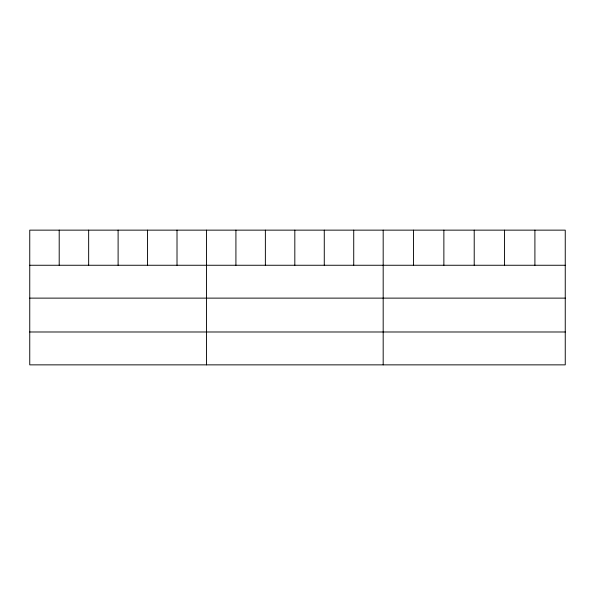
<?xml version="1.0" encoding="UTF-8"?>
<svg xmlns="http://www.w3.org/2000/svg" width="595" height="595" viewBox="0 0 595 595"><rect width="100%" height="100%" fill="white"/><g stroke="black" fill="none" stroke-linecap="round" stroke-linejoin="round"><path stroke-width="0.89" d="M565.25 298.125L565.25 230.139L29.75 230.139L29.75 364.861L565.25 364.861L565.25 298.125L29.75 298.125M29.75 265.258L565.25 265.258M29.75 331.988L565.25 331.988M534.905 230.139L534.905 265.258M504.56 230.139L504.56 265.258M474.215 230.139L474.215 265.258M443.87 230.139L443.87 265.258M413.525 230.139L413.525 265.258M383.18 230.139L383.18 364.861M353.728 230.139L353.728 265.258M324.275 230.139L324.275 265.258M294.822 230.139L294.822 265.258M265.37 230.139L265.37 265.258M235.917 230.139L235.917 265.258M206.465 230.139L206.465 364.861M177.013 230.139L177.013 265.258M147.56 230.139L147.56 265.258M118.108 230.139L118.108 265.258M88.655 230.139L88.655 265.258M59.203 230.139L59.203 265.258"/></g></svg>
